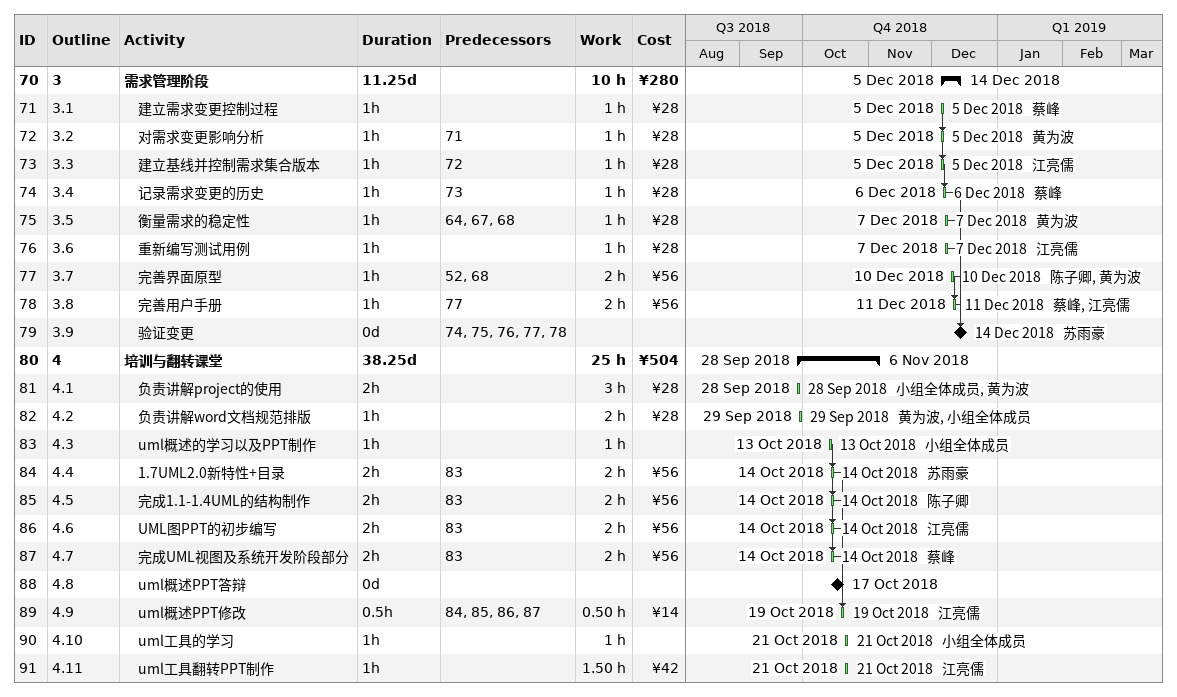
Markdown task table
| ID | WBS | Task | Duration | Start | Finish | Predecessors | Resources | Work (h) | Cost (¥) |
|---|---|---|---|---|---|---|---|---|---|
| 70 | 3 | **需求管理阶段** | 11.25d | 2018-12-05 | 2018-12-14 |  |  | 10 | 280 |
| 71 | 3.1 | 建立需求变更控制过程 | 1h | 2018-12-05 | 2018-12-05 |  | 蔡峰 | 1 | 28 |
| 72 | 3.2 | 对需求变更影响分析 | 1h | 2018-12-05 | 2018-12-05 | 71 | 黄为波 | 1 | 28 |
| 73 | 3.3 | 建立基线并控制需求集合版本 | 1h | 2018-12-05 | 2018-12-05 | 72 | 江亮儒 | 1 | 28 |
| 74 | 3.4 | 记录需求变更的历史 | 1h | 2018-12-06 | 2018-12-06 | 73 | 蔡峰 | 1 | 28 |
| 75 | 3.5 | 衡量需求的稳定性 | 1h | 2018-12-07 | 2018-12-07 | 64, 67, 68 | 黄为波 | 1 | 28 |
| 76 | 3.6 | 重新编写测试用例 | 1h | 2018-12-07 | 2018-12-07 |  | 江亮儒 | 1 | 28 |
| 77 | 3.7 | 完善界面原型 | 1h | 2018-12-10 | 2018-12-10 | 52, 68 | 陈子卿, 黄为波 | 2 | 56 |
| 78 | 3.8 | 完善用户手册 | 1h | 2018-12-11 | 2018-12-11 | 77 | 蔡峰, 江亮儒 | 2 | 56 |
| 79 | 3.9 | 验证变更 | 0d | 2018-12-14 | 2018-12-14 | 74, 75, 76, 77, 78 | 苏雨豪 |  |  |
| 80 | 4 | **培训与翻转课堂** | 38.25d | 2018-09-28 | 2018-11-06 |  |  | 25 | 504 |
| 81 | 4.1 | 负责讲解project的使用 | 2h | 2018-09-28 | 2018-09-28 |  | 小组全体成员, 黄为波 | 3 | 28 |
| 82 | 4.2 | 负责讲解word文档规范排版 | 1h | 2018-09-29 | 2018-09-29 |  | 黄为波, 小组全体成员 | 2 | 28 |
| 83 | 4.3 | uml概述的学习以及PPT制作 | 1h | 2018-10-13 | 2018-10-13 |  | 小组全体成员 | 1 |  |
| 84 | 4.4 | 1.7UML2.0新特性+目录 | 2h | 2018-10-14 | 2018-10-14 | 83 | 苏雨豪 | 2 | 56 |
| 85 | 4.5 | 完成1.1-1.4UML的结构制作 | 2h | 2018-10-14 | 2018-10-14 | 83 | 陈子卿 | 2 | 56 |
| 86 | 4.6 | UML图PPT的初步编写 | 2h | 2018-10-14 | 2018-10-14 | 83 | 江亮儒 | 2 | 56 |
| 87 | 4.7 | 完成UML视图及系统开发阶段部分 | 2h | 2018-10-14 | 2018-10-14 | 83 | 蔡峰 | 2 | 56 |
| 88 | 4.8 | uml概述PPT答辩 | 0d | 2018-10-17 | 2018-10-17 |  |  |  |  |
| 89 | 4.9 | uml概述PPT修改 | 0.5h | 2018-10-19 | 2018-10-19 | 84, 85, 86, 87 | 江亮儒 | 0.50 | 14 |
| 90 | 4.10 | uml工具的学习 | 1h | 2018-10-21 | 2018-10-21 |  | 小组全体成员 | 1 |  |
| 91 | 4.11 | uml工具翻转PPT制作 | 1h | 2018-10-21 | 2018-10-21 |  | 江亮儒 | 1.50 | 42 |
